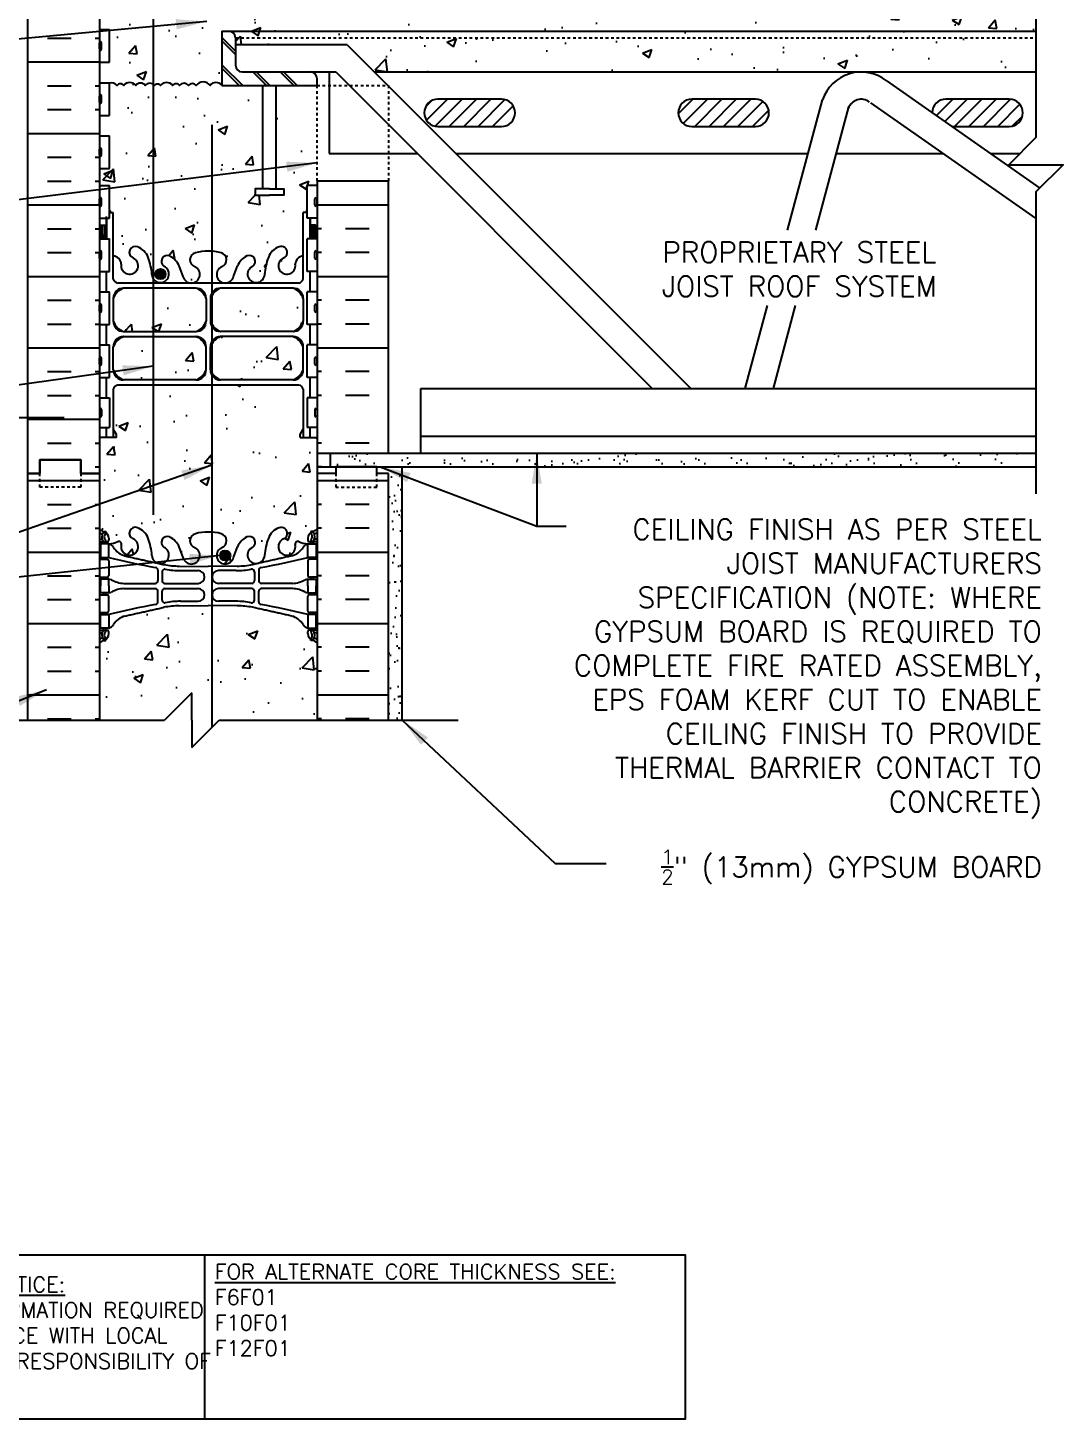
# Model space of a CAD drawing. Header units: inches. Extents: x 172.7 to 230.9, y 165.7 to 244.5.
# Drawn here: x 192.9 to 230.9, y 165.7 to 216.9 of the extents above; entities that cross this region are included whole.
import ezdxf

# ---------------------------------------------------------------- set-up
doc = ezdxf.new("R2010")
doc.units = ezdxf.units.IN
doc.header["$LTSCALE"] = 0.5
doc.header["$MEASUREMENT"] = 0
doc.linetypes.add('DASHED2', pattern=[0.375, 0.25, -0.125])
doc.linetypes.add('HIDDEN2', pattern=[0.1875, 0.125, -0.0625])
for name, color, linetype in [('HATCH', 12, 'Continuous'), ('Hidden2', 12, 'HIDDEN2'), ('line25', 2, 'Continuous'), ('LINE3', 3, 'Continuous'), ('LINE50', 5, 'Continuous'), ('LINE9', 9, 'Continuous'), ('TEXT', 4, 'Continuous'), ('Web_Edge', 9, 'Continuous')]:
    doc.layers.add(name, color=color, linetype=linetype)
doc.styles.add('DIM', font='romans.shx', dxfattribs={"width": 0.7})
doc.styles.add('ROMANS', font='romans.shx', dxfattribs={"height": 0.75})
doc.styles.get("Standard").update_dxf_attribs({"font": 'romans.shx', "height": 0.75})
doc.dimstyles.new('ext_12', dxfattribs={"dimscale": 12, "dimtxt": 0.075, "dimasz": 0.09375, "dimexe": 0.09375, "dimexo": 0.0625, "dimgap": 0.0625, "dimtad": 1, "dimdec": 1, "dimzin": 2, "dimdsep": 46, "dimlunit": 4, "dimtxsty": 'DIM', "dimcen": 0.09, "dimdle": 0.09375, "dimclrt": 4, "dimadec": 0, "dimazin": 0, "dimtfac": 1, "dimtdec": 1, "dimtmove": 2, "dimatfit": 3, "dimfxl": 1, "dimfrac": 2, "dimtolj": 1, "dimtzin": 0, "dimarcsym": 0})
pattern_1 = [(50, (0, 0), (3.5863, -0.31376), [0.375, -4.125]), (355, (0, 0), (-0.693757, 3.76096), [0.3, -3.3]), (100.4514, (0.299, -0.026), (2.892544, 3.4472), [0.3187, -3.50571]), (46.1842, (0, 1), (5.336207, -0.827596), [0.5625, -6.1875]), (96.6356, (0.4447, 0.931), (4.67331, 4.87059), [0.47805, -5.25857]), (351.1842, (0, 1), (4.67331, 4.87059), [0.45, -4.95]), (21, (0.5, 0.75), (2.984535, -2.013094), [0.375, -4.125]), (326, (0.5, 0.75), (1.216577, 3.62575), [0.3, -3.3]), (71.4514, (0.7487, 0.5822), (4.201112, 1.612656), [0.3187, -3.50571]), (37.5, (0, 0), (0.0607993, 1.6644693), [0, -3.26, 0, -3.35, 0, -3.3125]), (7.5, (0, 0), (1.315348, 1.972059), [0, -1.91, 0, -3.185, 0, -1.2625]), (327.5, (-1.115, 0), (2.669112, -0.1127744), [0, -1.25, 0, -3.9, 0, -5.175]), (317.5, (-1.615, 0), (2.915931, 0.500525), [0, -1.625, 0, -2.59, 0, -3.675])]

msp = doc.modelspace()

# ---------------------------------------------------------------- hatches: boundary and pattern name
at = {"layer": 'HATCH'}
h = msp.add_hatch(dxfattribs=at)
h.set_pattern_fill('AR-CONC', color=256, scale=0.5)
h.set_pattern_definition(pattern_1)
edge = h.paths.add_edge_path()
edge.add_arc((203.147, 193.895), 0.5, 46.2109, 66.4218)
edge.add_line((203.347, 194.353), (203.257, 194.353))
edge.add_line((203.257, 194.353), (203.257, 194.395))
edge.add_arc((203.397, 194.602), 0.25, 180, 235.9442, ccw=False)
edge.add_line((203.147, 194.602), (203.147, 194.669))
edge.add_arc((203.209, 194.669), 0.0625, 90, 180, ccw=False)
edge.add_line((203.209, 194.732), (203.257, 194.732))
edge.add_line((203.257, 194.732), (203.257, 194.802))
edge.add_line((203.257, 194.802), (203.152, 194.802))
edge.add_arc((203.274, 195.144), 0.364, 214.9775, 250.3387, ccw=False)
edge.add_arc((202.351, 194.533), 0.743, 32.7919, 73.8107)
edge.add_spline(control_points=[(202.558, 195.247), (201.121, 195.567)], knot_values=[0, 0, 1, 1], degree=1, periodic=0)
edge.add_arc((200.564, 192.636), 2.984, 79.2546, 90.0995)
edge.add_line((200.559, 195.62), (199.493, 195.636))
edge.add_line((199.493, 195.636), (198.426, 195.62))
edge.add_arc((198.421, 192.636), 2.984, 89.9005, 100.7454)
edge.add_spline(control_points=[(197.865, 195.567), (196.427, 195.247)], knot_values=[0, 0, 1, 1], degree=1, periodic=0)
edge.add_arc((196.634, 194.533), 0.743, 106.1893, 147.2081)
edge.add_arc((195.711, 195.144), 0.364, 289.6613, 325.0225, ccw=False)
edge.add_line((195.834, 194.802), (195.729, 194.802))
edge.add_line((195.729, 194.802), (195.729, 194.732))
edge.add_line((195.729, 194.732), (195.776, 194.732))
edge.add_arc((195.776, 194.669), 0.0625, 0, 90, ccw=False)
edge.add_line((195.839, 194.669), (195.839, 194.602))
edge.add_arc((195.589, 194.602), 0.25, 304.0558, 360, ccw=False)
edge.add_line((195.729, 194.395), (195.729, 194.353))
edge.add_line((195.729, 194.353), (195.639, 194.353))
edge.add_arc((195.839, 193.895), 0.5, 113.5782, 133.7891)
edge.add_line((195.493, 194.255), (195.493, 191.423))
edge.add_line((195.493, 191.423), (197.889, 191.423))
edge.add_line((197.889, 191.423), (198.889, 192.423))
edge.add_line((198.889, 192.423), (198.889, 191.423))
edge.add_line((198.889, 191.423), (198.889, 190.423))
edge.add_line((198.889, 190.423), (199.889, 191.423))
edge.add_line((199.889, 191.423), (203.493, 191.423))
edge.add_line((203.493, 191.423), (203.493, 194.255))
h.paths.add_polyline_path([(203.493, 200.482), (203.493, 201.802), (202.863, 201.802), (202.863, 201.915), (202.983, 202.115), (202.983, 203.583, 0.268138), (202.822, 203.731), (196.164, 203.731, 0.268156), (196.003, 203.583), (196.003, 202.115), (196.123, 201.915), (196.123, 201.802), (195.493, 201.802), (195.493, 200.482), (195.493, 198.448, 0.088416), (195.639, 198.35), (195.729, 198.35), (195.729, 198.309, -0.249069), (195.839, 198.102), (195.839, 198.034, -0.414214), (195.776, 197.972), (195.729, 197.972), (195.729, 197.902), (195.834, 197.902, 0.085348), (196.163, 197.977, -0.669601), (196.296, 197.857, 2.087231), (196.73, 198.082, -1), (196.893, 198.49, -0.21345), (197.285, 198.101, -0.069923), (197.422, 197.457, 1.629604), (197.893, 197.758, -1.059167), (198.099, 198.14, -0.16372), (198.421, 197.786), (198.564, 197.4, 1.612474), (198.995, 197.759, -0.734872), (199.019, 198.27, -0.068475), (199.493, 198.332, -0.068475), (199.967, 198.27, -0.734872), (199.99, 197.759, 1.612474), (200.421, 197.4), (200.564, 197.786, -0.16372), (200.886, 198.14, -1.059167), (201.092, 197.758, 1.629604), (201.563, 197.457, -0.069923), (201.7, 198.101, -0.21345), (202.092, 198.49, -1), (202.256, 198.082, 2.087231), (202.69, 197.857, -0.669601), (202.822, 197.977, 0.085348), (203.152, 197.902), (203.257, 197.902), (203.257, 197.972), (203.209, 197.972, -0.414214), (203.147, 198.034), (203.147, 198.102, -0.249069), (203.257, 198.309), (203.257, 198.35), (203.347, 198.35, 0.088416), (203.493, 198.448)])
h.paths.add_polyline_path([(199.416, 206.916, 0.225652), (199.041, 207.291), (196.378, 207.291, 0.225652), (196.003, 206.916), (196.003, 206.075, 0.225652), (196.378, 205.7), (199.041, 205.7, 0.225652), (199.416, 206.075)])
h.paths.add_polyline_path([(199.416, 205.135, 0.225652), (199.041, 205.51), (196.378, 205.51, 0.225652), (196.003, 205.135), (196.003, 204.294, 0.225652), (196.378, 203.919), (199.041, 203.919, 0.225652), (199.416, 204.294)])
h.paths.add_polyline_path([(202.983, 205.135, 0.225652), (202.608, 205.51), (199.944, 205.51, 0.225652), (199.569, 205.135), (199.569, 204.294, 0.225652), (199.944, 203.919), (202.608, 203.919, 0.225652), (202.983, 204.294)])
h.paths.add_polyline_path([(202.983, 206.916, 0.225652), (202.608, 207.291), (199.944, 207.291, 0.225652), (199.569, 206.916), (199.569, 206.075, 0.225652), (199.944, 205.7), (202.608, 205.7, 0.225652), (202.983, 206.075)])
h.paths.add_polyline_path([(203.128, 211.057), (203.493, 211.057), (203.493, 211.232), (203.493, 214.732), (201.993, 214.732), (201.993, 210.94), (202.271, 210.94), (202.271, 210.713), (202.012, 210.713), (201.743, 210.713), (201.214, 210.713), (201.214, 210.94), (201.493, 210.94), (201.493, 214.732), (199.993, 214.732, 0.520567), (199.558, 214.732, 0.520567), (199.05, 214.732, 0.520567), (198.765, 214.732, 0.520567), (198.437, 214.732, 0.520567), (198.181, 214.732, 0.520567), (197.74, 214.732, 0.520567), (197.516, 214.732, 0.520567), (197.179, 214.732, 0.520567), (196.825, 214.732, 0.520567), (196.387, 214.732, 0.520567), (196.142, 214.732, 0.331246), (195.858, 214.827), (195.858, 213.637), (195.493, 213.637), (195.493, 212.887), (195.858, 212.887), (195.858, 211.687), (195.493, 211.687), (195.493, 211.057), (195.858, 211.057), (195.858, 210.153, -0.385423), (195.903, 210.103), (195.903, 210.073), (196.003, 210.073), (196.003, 208.472, -0.380397), (196.296, 208.177, 2.087231), (196.73, 208.402, -1), (196.893, 208.81, -0.21345), (197.285, 208.421, -0.069923), (197.422, 207.777, 1.629604), (197.893, 208.078, -1.059167), (198.099, 208.46, -0.16372), (198.421, 208.106), (198.564, 207.72, 1.612474), (198.995, 208.079, -0.734872), (199.019, 208.59, -0.068475), (199.493, 208.652, -0.068475), (199.967, 208.59, -0.734872), (199.99, 208.079, 1.612474), (200.421, 207.72), (200.564, 208.106, -0.16372), (200.886, 208.46, -1.059167), (201.092, 208.078, 1.629604), (201.563, 207.777, -0.069923), (201.7, 208.421, -0.21345), (202.092, 208.81, -1), (202.256, 208.402, 2.087231), (202.69, 208.177, -0.380392), (202.983, 208.472), (202.983, 210.073), (203.083, 210.073), (203.083, 210.103, -0.385423), (203.128, 210.153)])
h.paths.add_polyline_path([(199.993, 216.732), (200.243, 216.732), (229.903, 216.732), (229.903, 217.982), (204.18, 217.982, 0.540895), (203.749, 217.989, 0.520567), (203.241, 217.989, 0.520567), (202.956, 217.989, 0.520567), (202.627, 217.989, 0.520567), (202.372, 217.989, 0.520567), (201.93, 217.989, 0.520567), (201.707, 217.989, 0.520567), (201.37, 217.989, 0.520567), (201.016, 217.989, 0.520567), (200.578, 217.989, 0.520567), (200.333, 217.989, 0.520567), (199.922, 217.989, 0.520567), (199.437, 217.989, 0.520567), (198.942, 217.989, 0.520567), (198.603, 217.989, 0.520567), (198.323, 217.989, 0.520567), (197.866, 217.989, 0.520567), (197.586, 217.989, 0.520567), (196.996, 217.989, 0.520567), (196.763, 217.989, 0.520567), (196.495, 217.989, 0.520567), (195.958, 217.989, 0.520567), (195.678, 217.989, 0.493315), (195.493, 217.997), (195.493, 216.787), (195.858, 216.787), (195.858, 215.587), (195.493, 215.587), (195.493, 214.837), (195.858, 214.837), (195.858, 214.827, -0.331246), (196.142, 214.732, -0.520567), (196.387, 214.732, -0.520567), (196.825, 214.732, -0.520567), (197.179, 214.732, -0.520567), (197.516, 214.732, -0.520567), (197.74, 214.732, -0.520567), (198.181, 214.732, -0.520567), (198.437, 214.732, -0.520567), (198.765, 214.732, -0.520567), (199.05, 214.732, -0.520567), (199.558, 214.732, -0.520567), (199.993, 214.732)])
h.paths.add_polyline_path([(203.493, 220.517, 0.088416), (203.347, 220.614), (203.257, 220.614), (203.257, 220.656, -0.249069), (203.147, 220.863), (203.147, 220.93, -0.414214), (203.209, 220.993), (203.257, 220.993), (203.257, 221.063), (203.152, 221.063, 0.085348), (202.822, 220.987, -0.669601), (202.69, 221.108, 2.087231), (202.256, 220.883, -1), (202.092, 220.474, -0.21345), (201.7, 220.863, -0.069923), (201.563, 221.507, 1.629604), (201.092, 221.206, -1.059167), (200.886, 220.824, -0.16372), (200.564, 221.178), (200.421, 221.565, 1.612474), (199.99, 221.205, -0.734872), (199.967, 220.694, -0.068475), (199.493, 220.632, -0.068475), (199.019, 220.694, -0.734872), (198.995, 221.205, 1.612474), (198.564, 221.565), (198.421, 221.178, -0.16372), (198.099, 220.824, -1.059167), (197.893, 221.206, 1.629604), (197.422, 221.507, -0.069923), (197.285, 220.863, -0.21345), (196.893, 220.474, -1), (196.73, 220.883, 2.087231), (196.296, 221.108, -0.669601), (196.163, 220.987, 0.085348), (195.834, 221.063), (195.729, 221.063), (195.729, 220.993), (195.776, 220.993, -0.414214), (195.839, 220.93), (195.839, 220.863, -0.249069), (195.729, 220.656), (195.729, 220.614), (195.639, 220.614, 0.088416), (195.493, 220.517), (195.493, 218.482), (195.493, 217.997, -0.493315), (195.678, 217.989, -0.520567), (195.958, 217.989, -0.520567), (196.495, 217.989, -0.520567), (196.763, 217.989, -0.520567), (196.996, 217.989, -0.520567), (197.586, 217.989, -0.520567), (197.866, 217.989, -0.520567), (198.323, 217.989, -0.520567), (198.603, 217.989, -0.520567), (198.942, 217.989, -0.520567), (199.437, 217.989, -0.520567), (199.922, 217.989, -0.520567), (200.333, 217.989, -0.520567), (200.578, 217.989, -0.520567), (201.016, 217.989, -0.520567), (201.37, 217.989, -0.520567), (201.707, 217.989, -0.520567), (201.93, 217.989, -0.520567), (202.372, 217.989, -0.520567), (202.627, 217.989, -0.520567), (202.956, 217.989, -0.520567), (203.241, 217.989, -0.520567), (203.749, 217.989, -0.540895), (204.18, 217.982), (204.18, 218.482), (203.493, 218.482)])
edge = h.paths.add_edge_path()
edge.add_arc((203.147, 232.899), 0.5, 46.2109, 66.4218)
edge.add_line((203.347, 233.357), (203.257, 233.357))
edge.add_line((203.257, 233.357), (203.257, 233.399))
edge.add_arc((203.397, 233.606), 0.25, 180, 235.9442, ccw=False)
edge.add_line((203.147, 233.606), (203.147, 233.673))
edge.add_arc((203.209, 233.673), 0.0625, 90, 180, ccw=False)
edge.add_line((203.209, 233.736), (203.257, 233.736))
edge.add_line((203.257, 233.736), (203.257, 233.806))
edge.add_line((203.257, 233.806), (203.152, 233.806))
edge.add_arc((203.274, 234.148), 0.364, 214.9775, 250.3387, ccw=False)
edge.add_arc((202.351, 233.537), 0.743, 32.7919, 73.8107)
edge.add_spline(control_points=[(202.558, 234.251), (201.121, 234.572)], knot_values=[0, 0, 1, 1], degree=1, periodic=0)
edge.add_arc((200.564, 231.64), 2.984, 79.2546, 90.0995)
edge.add_line((200.559, 234.624), (199.493, 234.64))
edge.add_line((199.493, 234.64), (198.426, 234.624))
edge.add_arc((198.421, 231.64), 2.984, 89.9005, 100.7454)
edge.add_spline(control_points=[(197.865, 234.572), (196.427, 234.251)], knot_values=[0, 0, 1, 1], degree=1, periodic=0)
edge.add_arc((196.634, 233.537), 0.743, 106.1893, 147.2081)
edge.add_arc((195.711, 234.148), 0.364, 289.6613, 325.0225, ccw=False)
edge.add_line((195.834, 233.806), (195.729, 233.806))
edge.add_line((195.729, 233.806), (195.729, 233.736))
edge.add_line((195.729, 233.736), (195.776, 233.736))
edge.add_arc((195.776, 233.673), 0.0625, 0, 90, ccw=False)
edge.add_line((195.839, 233.673), (195.839, 233.606))
edge.add_arc((195.589, 233.606), 0.25, 304.0558, 360, ccw=False)
edge.add_line((195.729, 233.399), (195.729, 233.357))
edge.add_line((195.729, 233.357), (195.639, 233.357))
edge.add_arc((195.839, 232.899), 0.5, 113.5782, 133.7891)
edge.add_line((195.493, 233.26), (195.493, 229.982))
edge.add_line((195.493, 229.982), (196.506, 229.982))
edge.add_line((196.506, 229.982), (197.506, 228.982))
edge.add_line((197.506, 228.982), (197.506, 230.982))
edge.add_line((197.506, 230.982), (198.506, 229.982))
edge.add_line((198.506, 229.982), (203.493, 229.982))
edge.add_line((203.493, 229.982), (203.493, 233.26))
h.paths.add_polyline_path([(203.493, 238.08, 0.259173), (203.041, 237.86, 0.520567), (202.542, 237.86, 0.520567), (202.155, 237.86, 0.336749), (201.493, 237.966, 0.336749), (200.831, 237.86, 0.520567), (200.444, 237.86, 0.520567), (199.944, 237.86, 0.520567), (199.098, 237.86, 0.520567), (198.815, 237.86, 0.520567), (197.921, 237.86, 0.520567), (197.181, 237.86, 0.520567), (196.488, 237.86, 0.520567), (196.268, 237.86, 0.321585), (195.493, 237.886), (195.493, 237.452, 0.088416), (195.639, 237.355), (195.729, 237.355), (195.729, 237.313, -0.249069), (195.839, 237.106), (195.839, 237.038, -0.414214), (195.776, 236.976), (195.729, 236.976), (195.729, 236.906), (195.834, 236.906, 0.085348), (196.163, 236.981, -0.669601), (196.296, 236.861, 2.087231), (196.73, 237.086, -1), (196.893, 237.494, -0.21345), (197.285, 237.105, -0.069923), (197.422, 236.461, 1.702394), (197.872, 236.774, -0.940793), (198.075, 237.157, -0.173075), (198.421, 236.79), (198.564, 236.404, 1.612474), (198.995, 236.763, -0.734872), (199.019, 237.274, -0.068475), (199.493, 237.336, -0.068475), (199.967, 237.274, -0.734872), (199.99, 236.763, 1.612474), (200.421, 236.404), (200.564, 236.79, -0.173075), (200.91, 237.157, -0.940793), (201.114, 236.774, 1.702394), (201.563, 236.461, -0.069923), (201.7, 237.105, -0.21345), (202.092, 237.494, -1), (202.256, 237.086, 2.087231), (202.69, 236.861, -0.669601), (202.822, 236.981, 0.085348), (203.152, 236.906), (203.257, 236.906), (203.257, 236.976), (203.209, 236.976, -0.414214), (203.147, 237.038), (203.147, 237.106, -0.249069), (203.257, 237.313), (203.257, 237.355), (203.347, 237.355, 0.088416), (203.493, 237.452)])
h = msp.add_hatch(dxfattribs=at)
h.set_pattern_fill('INSUL', color=256, scale=7, style=0)
h.set_pattern_definition([(0, (-2730.669, -196.5273), (0, 2.625), []), (0, (-2730.669, -195.6523), (0, 2.625), [0.875, -0.875]), (0, (-2730.669, -194.7773), (0, 2.625), [0.875, -0.875])])
h.paths.add_polyline_path([(192.868, 200.482), (193.305, 200.482), (193.305, 200.982), (194.805, 200.982), (194.805, 200.482), (195.493, 200.482), (195.493, 218.482), (194.805, 218.482), (194.805, 218.982), (193.305, 218.982), (193.305, 218.482), (192.868, 218.482)])
h = msp.add_hatch(dxfattribs=at)
h.set_pattern_fill('AR-CONC', color=256, scale=0.5)
h.set_pattern_definition(pattern_1)
h.paths.add_polyline_path([(229.903, 216.482), (200.493, 216.482), (200.493, 216.232), (204.594, 216.232), (205.594, 215.232), (229.903, 215.232)])
h.paths.add_polyline_path([(229.903, 216.732), (200.243, 216.732, -0.414214), (200.493, 216.482), (229.903, 216.482)])
h = msp.add_hatch(dxfattribs=at)
h.set_pattern_fill('ANSI31', color=256, scale=3, style=0)
h.set_pattern_definition([(45, (218.1395, 213.47883), (-0.265165, 0.265165), [])])
h.paths.add_polyline_path([(219.593, 213.233, 1), (219.593, 214.232), (217.261, 214.232, 1), (217.261, 213.233)])
h.paths.add_polyline_path([(228.924, 213.233, 1), (228.924, 214.232), (226.592, 214.232, 0.413962), (226.093, 213.733), (226.807, 213.233)])
h.paths.add_polyline_path([(210.262, 214.232), (207.93, 214.232, 1), (207.93, 213.233), (210.262, 213.233, 1)])
h = msp.add_hatch(dxfattribs=at)
h.set_pattern_fill('INSUL', color=256, scale=7, style=0)
h.set_pattern_definition([(180, (3129.6542, -196.5273), (0, 2.625), []), (180, (3129.6542, -195.6523), (0, 2.625), [0.875, -0.875]), (180, (3129.6542, -194.7773), (0, 2.625), [0.875, -0.875])])
h.paths.add_polyline_path([(206.118, 202.357), (203.493, 202.357), (203.493, 200.482), (204.18, 200.482), (204.18, 200.982), (205.68, 200.982), (205.68, 200.482), (206.118, 200.482)])
h.paths.add_polyline_path([(203.493, 202.982), (206.118, 202.982), (206.118, 211.232), (203.493, 211.232)])
h = msp.add_hatch(dxfattribs=at)
h.set_pattern_fill('INSUL', color=256, scale=7, style=0)
h.set_pattern_definition([(0, (-2730.669, -214.5273), (0, 2.625), []), (0, (-2730.669, -213.6523), (0, 2.625), [0.875, -0.875]), (0, (-2730.669, -212.7773), (0, 2.625), [0.875, -0.875])])
h.paths.add_polyline_path([(192.868, 191.423), (195.493, 191.423), (195.493, 200.482), (194.805, 200.482), (194.805, 200.982), (193.305, 200.982), (193.305, 200.482), (192.868, 200.482)])
h = msp.add_hatch(dxfattribs=at)
h.set_pattern_fill('INSUL', color=256, scale=7, style=0)
h.set_pattern_definition([(180, (3129.6542, -214.5273), (0, 2.625), []), (180, (3129.6542, -213.6523), (0, 2.625), [0.875, -0.875]), (180, (3129.6542, -212.7773), (0, 2.625), [0.875, -0.875])])
h.paths.add_polyline_path([(203.493, 191.423), (206.118, 191.423), (206.118, 200.482), (205.68, 200.482), (205.68, 200.982), (204.18, 200.982), (204.18, 200.482), (203.493, 200.482)])
h = msp.add_hatch(dxfattribs=at)
h.set_pattern_fill('AR-SAND', color=256, scale=0.5, style=0)
h.set_pattern_definition([(37.5, (213.4631, 200.9785), (-0.031497, 0.963412), [0, -0.76, 0, -0.85, 0, -0.8125]), (7.5, (213.4631, 200.9785), (0.88489, 1.41107), [0, -0.41, 0, -0.685, 0, -0.2625]), (327.5, (212.8481, 200.9785), (1.55707, 0.00283), [0, -0.25, 0, -0.9, 0, -1.175]), (317.5, (212.8481, 200.9785), (1.50306, 0.43884), [0, -0.125, 0, -0.59, 0, -0.675])])
h.paths.add_polyline_path([(206.118, 197.947), (206.618, 196.998), (206.618, 200.732), (206.118, 200.732)])
h.paths.add_polyline_path([(206.118, 191.423), (206.618, 191.423), (206.618, 196.998), (206.118, 197.947)])
h.paths.add_polyline_path([(229.903, 200.732), (229.903, 201.232), (203.971, 201.232), (203.971, 200.732)])
h = msp.add_hatch(dxfattribs=at)
h.set_pattern_fill('AR-SAND', color=256, scale=0.5, style=0)
h.set_pattern_definition([(37.5, (87.00826, 20.2591), (-0.0314967, 0.963412), [0, -0.76, 0, -0.85, 0, -0.8125]), (7.5, (87.0083, 20.2591), (0.884888, 1.411073), [0, -0.41, 0, -0.685, 0, -0.2625]), (327.5, (86.3933, 20.2591), (1.557071, 0.0028295), [0, -0.25, 0, -0.9, 0, -1.175]), (317.5, (86.3933, 20.2591), (1.503063, 0.438838), [0, -0.125, 0, -0.59, 0, -0.675])])
h.paths.add_polyline_path([(206.118, 197.947), (206.618, 196.998), (206.618, 200.732), (206.118, 200.732)])
h.paths.add_polyline_path([(206.118, 191.423), (206.618, 191.423), (206.618, 196.998), (206.118, 197.947)])
at = {"layer": 'LINE3'}
h = msp.add_hatch(color=256, dxfattribs=at)
h.paths.add_polyline_path([(197.918, 207.842, 0.831395), (197.55, 207.842)])
h.paths.add_polyline_path([(197.922, 207.808, 0.045935), (197.918, 207.842), (197.55, 207.842, 0.045935), (197.547, 207.808, 1)])
h = msp.add_hatch(color=256, dxfattribs=at)
h.paths.add_polyline_path([(200.301, 197.506, 0.831395), (199.932, 197.506)])
h.paths.add_polyline_path([(200.304, 197.472, 0.045935), (200.301, 197.506), (199.932, 197.506, 0.045935), (199.929, 197.472, 1)])

# ---------------------------------------------------------------- linework, layer by layer
at = {"layer": 'HATCH'}
for p, q in [((199.993, 216.496), (200.493, 215.996)), ((199.993, 216.371), (200.493, 215.871)), ((199.993, 215.496), (200.757, 214.732)), ((199.993, 215.371), (200.632, 214.732)), ((201.132, 215.232), (201.632, 214.732)), ((201.257, 215.232), (201.757, 214.732)), ((202.132, 215.232), (202.632, 214.732)), ((202.257, 215.232), (202.757, 214.732))]:
    msp.add_line(p, q, dxfattribs=at)
msp.add_lwpolyline([(199.993, 214.732, 0.520567), (199.558, 214.732, 0.520567), (199.05, 214.732, 0.520567), (198.765, 214.732, 0.520567), (198.437, 214.732, 0.520567), (198.181, 214.732, 0.520567), (197.74, 214.732, 0.520567), (197.516, 214.732, 0.520567), (197.179, 214.732, 0.520567), (196.825, 214.732, 0.520567), (196.387, 214.732, 0.520567), (196.142, 214.732, 0.331246), (195.858, 214.827, 0.331246)], format="xyb", dxfattribs=at)
at = {"layer": 'Hidden2', "linetype": 'HIDDEN2'}
msp.add_line((200.493, 216.482), (229.903, 216.482), dxfattribs=at)
at = {"layer": 'Hidden2'}
for p, q in [((203.493, 211.232), (203.493, 214.732)), ((203.493, 214.732), (206.118, 214.732)), ((206.118, 214.732), (206.118, 211.232))]:
    msp.add_line(p, q, dxfattribs=at)
at = {"layer": 'line25'}
for p, q in [((195.493, 218.482), (195.493, 216.787)), ((195.493, 216.787), (195.493, 200.482)), ((195.493, 216.787), (195.858, 216.787)), ((195.493, 216.787), (195.858, 216.787)), ((195.858, 215.587), (195.858, 216.787)), ((199.993, 216.732), (199.993, 214.732)), ((199.993, 216.732), (200.243, 216.732)), ((200.493, 216.482), (200.493, 215.482)), ((195.493, 215.587), (195.858, 215.587)), ((200.743, 215.232), (203.243, 215.232)), ((195.493, 214.837), (195.858, 214.837)), ((195.858, 213.637), (195.858, 214.837)), ((199.993, 214.732), (203.493, 214.732)), ((201.493, 210.94), (201.493, 214.732)), ((201.993, 210.94), (201.993, 214.732)), ((203.493, 214.732), (203.493, 214.982)), ((195.493, 213.637), (195.858, 213.637)), ((195.493, 212.887), (195.858, 212.887)), ((195.858, 211.687), (195.858, 212.887)), ((195.493, 211.687), (195.858, 211.687)), ((203.493, 211.232), (203.493, 200.482)), ((203.493, 211.232), (206.118, 211.232)), ((195.493, 211.057), (195.858, 211.057)), ((195.858, 209.857), (195.858, 211.057)), ((203.493, 211.057), (203.128, 211.057)), ((203.128, 209.857), (203.128, 211.057)), ((195.493, 209.857), (195.858, 209.857)), ((203.493, 209.857), (203.128, 209.857)), ((195.493, 209.107), (195.858, 209.107)), ((195.858, 207.907), (195.858, 209.107)), ((203.493, 209.107), (203.128, 209.107)), ((203.128, 207.907), (203.128, 209.107)), ((195.493, 207.907), (195.858, 207.907)), ((203.493, 207.907), (203.128, 207.907)), ((195.493, 207.157), (195.858, 207.157)), ((195.858, 205.957), (195.858, 207.157)), ((203.493, 207.157), (203.128, 207.157)), ((203.128, 205.957), (203.128, 207.157)), ((195.493, 205.957), (195.858, 205.957)), ((203.493, 205.957), (203.128, 205.957)), ((195.493, 205.207), (195.858, 205.207)), ((195.858, 204.007), (195.858, 205.207)), ((203.493, 205.207), (203.128, 205.207)), ((203.128, 204.007), (203.128, 205.207)), ((195.493, 204.007), (195.858, 204.007)), ((203.493, 204.007), (203.128, 204.007)), ((195.493, 203.257), (195.858, 203.257)), ((195.858, 203.257), (195.858, 202.177)), ((203.493, 203.257), (203.128, 203.257)), ((203.128, 203.257), (203.128, 202.177)), ((195.493, 202.177), (195.858, 202.177)), ((203.493, 202.177), (203.128, 202.177)), ((203.971, 201.232), (203.971, 200.732)), ((195.493, 200.482), (195.493, 191.423)), ((203.493, 200.482), (203.493, 191.423))]:
    msp.add_line(p, q, dxfattribs=at)
for points in [[(201.743, 210.94), (201.214, 210.94), (201.214, 210.713), (201.743, 210.713)], [(201.743, 210.94), (202.271, 210.94), (202.271, 210.713), (202.012, 210.713)], [(202.012, 210.713), (201.743, 210.713)]]:
    msp.add_lwpolyline(points, dxfattribs=at)
for centre, start, end in [((200.243, 216.482), 0, 90), ((200.743, 215.482), 180, 270), ((203.243, 214.982), 0, 90)]:
    msp.add_arc(centre, 0.25, start, end, dxfattribs=at)
at = {"layer": 'LINE3'}
for p, q in [((197.47, 226.519), (197.47, 198.962)), ((199.622, 213.296), (199.622, 191.155))]:
    msp.add_line(p, q, dxfattribs=at)
for centre in [(197.734, 207.808), (200.116, 197.472)]:
    msp.add_circle(centre, 0.188, dxfattribs=at)
at = {"layer": 'LINE50'}
for p, q in [((192.868, 200.482), (192.868, 218.482)), ((206.118, 201.232), (206.118, 211.232)), ((192.868, 191.423), (192.868, 200.482)), ((206.118, 191.423), (206.118, 200.482))]:
    msp.add_line(p, q, dxfattribs=at)
for points in [[(195.493, 200.482), (194.805, 200.482), (194.805, 200.982), (193.305, 200.982), (193.305, 200.482), (192.868, 200.482)], [(192.868, 200.482), (193.305, 200.482), (193.305, 200.982), (194.805, 200.982), (194.805, 200.482), (195.493, 200.482)], [(206.118, 200.482), (205.68, 200.482), (205.68, 200.732), (204.18, 200.732), (204.18, 200.482), (203.493, 200.482)]]:
    msp.add_lwpolyline(points, dxfattribs=at)
at = {"layer": 'LINE9'}
for p, q in [((200.243, 216.732), (229.903, 216.732)), ((195.493, 216.077), (195.493, 216.297)), ((195.493, 216.242), (195.493, 216.242)), ((195.533, 216.337), (195.533, 216.337)), ((195.573, 216.077), (195.573, 216.297)), ((204.594, 216.232), (200.493, 216.232)), ((204.594, 216.232), (217.219, 203.607)), ((195.493, 216.132), (195.493, 216.132)), ((195.533, 216.037), (195.533, 216.037)), ((203.243, 215.232), (204.18, 215.232)), ((203.93, 215.232), (203.93, 212.232)), ((204.18, 215.232), (215.805, 203.607)), ((205.594, 215.232), (229.903, 215.232)), ((222.334, 215.232), (223.834, 215.232)), ((224.399, 214.919), (230.043, 210.967)), ((195.493, 214.127), (195.493, 214.347)), ((195.493, 214.292), (195.493, 214.292)), ((195.493, 214.182), (195.493, 214.182)), ((195.533, 214.387), (195.533, 214.387)), ((195.573, 214.127), (195.573, 214.347)), ((210.262, 214.232), (207.93, 214.232)), ((219.593, 214.232), (217.261, 214.232)), ((220.777, 209.42), (222.06, 214.209)), ((228.924, 214.232), (226.592, 214.232)), ((195.533, 214.087), (195.533, 214.087)), ((221.812, 209.42), (223.026, 213.95)), ((223.825, 214.099), (229.903, 209.844)), ((207.93, 213.233), (210.262, 213.233)), ((217.261, 213.233), (219.593, 213.233)), ((226.807, 213.233), (228.924, 213.233)), ((195.493, 212.177), (195.493, 212.397)), ((195.493, 212.342), (195.493, 212.342)), ((195.493, 212.232), (195.493, 212.232)), ((195.533, 212.437), (195.533, 212.437)), ((195.533, 212.137), (195.533, 212.137)), ((195.573, 212.177), (195.573, 212.397)), ((203.93, 212.232), (207.18, 212.232)), ((208.594, 212.232), (221.53, 212.232)), ((222.566, 212.232), (226.492, 212.232)), ((228.235, 212.232), (229.308, 212.232)), ((195.533, 210.607), (195.533, 210.607)), ((203.453, 210.607), (203.453, 210.607)), ((195.493, 210.347), (195.493, 210.567)), ((195.493, 210.512), (195.493, 210.512)), ((195.493, 210.402), (195.493, 210.402)), ((195.533, 210.307), (195.533, 210.307)), ((195.573, 210.347), (195.573, 210.567)), ((203.413, 210.347), (203.413, 210.567)), ((203.453, 210.307), (203.453, 210.307)), ((203.493, 210.347), (203.493, 210.567)), ((203.493, 210.512), (203.493, 210.512)), ((203.493, 210.402), (203.493, 210.402)), ((195.493, 208.397), (195.493, 208.617)), ((195.493, 208.562), (195.493, 208.562)), ((195.533, 208.657), (195.533, 208.657)), ((195.573, 208.397), (195.573, 208.617)), ((203.413, 208.397), (203.413, 208.617)), ((203.453, 208.657), (203.453, 208.657)), ((203.493, 208.397), (203.493, 208.617)), ((203.493, 208.562), (203.493, 208.562)), ((195.493, 208.452), (195.493, 208.452)), ((195.533, 208.357), (195.533, 208.357)), ((203.453, 208.357), (203.453, 208.357)), ((203.493, 208.452), (203.493, 208.452)), ((195.493, 206.447), (195.493, 206.667)), ((195.493, 206.612), (195.493, 206.612)), ((195.493, 206.502), (195.493, 206.502)), ((195.533, 206.707), (195.533, 206.707)), ((195.573, 206.447), (195.573, 206.667)), ((203.413, 206.447), (203.413, 206.667)), ((203.453, 206.707), (203.453, 206.707)), ((203.493, 206.447), (203.493, 206.667)), ((203.493, 206.612), (203.493, 206.612)), ((203.493, 206.502), (203.493, 206.502)), ((219.219, 203.607), (220.036, 206.657)), ((220.255, 203.607), (221.072, 206.657)), ((195.533, 206.407), (195.533, 206.407)), ((203.453, 206.407), (203.453, 206.407)), ((195.493, 204.497), (195.493, 204.717)), ((195.493, 204.662), (195.493, 204.662)), ((195.493, 204.552), (195.493, 204.552)), ((195.533, 204.757), (195.533, 204.757)), ((195.533, 204.457), (195.533, 204.457)), ((195.573, 204.497), (195.573, 204.717)), ((203.413, 204.497), (203.413, 204.717)), ((203.453, 204.757), (203.453, 204.757)), ((203.453, 204.457), (203.453, 204.457)), ((203.493, 204.497), (203.493, 204.717)), ((203.493, 204.662), (203.493, 204.662)), ((203.493, 204.552), (203.493, 204.552)), ((207.305, 203.607), (229.903, 203.607)), ((207.305, 201.232), (207.305, 203.607)), ((192.357, 202.546), (194.203, 202.546)), ((195.493, 202.827), (195.493, 202.607)), ((195.493, 202.772), (195.493, 202.772)), ((195.493, 202.662), (195.493, 202.662)), ((195.533, 202.867), (195.533, 202.867)), ((195.533, 202.567), (195.533, 202.567)), ((195.573, 202.827), (195.573, 202.607)), ((203.413, 202.827), (203.413, 202.607)), ((203.453, 202.867), (203.453, 202.867)), ((203.453, 202.567), (203.453, 202.567)), ((203.493, 202.827), (203.493, 202.607)), ((203.493, 202.772), (203.493, 202.772)), ((203.493, 202.662), (203.493, 202.662)), ((207.305, 201.857), (229.903, 201.857)), ((203.493, 201.232), (229.903, 201.232)), ((203.493, 200.732), (229.903, 200.732)), ((206.618, 191.423), (206.618, 200.732)), ((198.889, 192.423), (197.889, 191.423)), ((198.889, 191.423), (198.889, 192.423)), ((187.72, 191.423), (197.889, 191.423)), ((198.889, 191.423), (198.889, 190.423)), ((198.889, 190.423), (199.889, 191.423)), ((199.889, 191.423), (208.671, 191.423))]:
    msp.add_line(p, q, dxfattribs=at)
msp.add_lwpolyline([(229.903, 223.921), (229.903, 212.827), (228.903, 211.827), (230.903, 211.827), (229.903, 210.827), (229.903, 199.732)], dxfattribs=at)
at = {"layer": 'LINE9', "linetype": 'DASHED2', "ltscale": 0.15}
for points in [[(194.805, 200.482), (194.805, 200.482), (194.805, 199.982), (193.305, 199.982), (193.305, 200.482), (193.305, 200.482)], [(194.805, 200.482), (194.805, 200.482), (194.805, 199.982), (193.305, 199.982), (193.305, 200.482), (193.305, 200.482)], [(204.18, 200.482), (204.18, 200.482), (204.18, 199.982), (205.68, 199.982), (205.68, 200.482), (205.68, 200.482)], [(204.18, 200.482), (204.18, 200.482), (204.18, 199.982), (205.68, 199.982), (205.68, 200.482), (205.68, 200.482)]]:
    msp.add_lwpolyline(points, dxfattribs=at)
at = {"layer": 'LINE9'}
for centre, radius, start, end in [((195.533, 216.297), 0.04, 90, 180), ((195.533, 216.297), 0.04, 360, 90), ((195.533, 216.077), 0.04, 180, 270), ((195.533, 216.077), 0.04, 270, 0), ((223.482, 213.731), 1.5, 52.3219, 161.4348), ((195.533, 214.347), 0.04, 90, 180), ((195.533, 214.347), 0.04, 360, 90), ((207.93, 213.732), 0.5, 90, 270), ((210.262, 213.732), 0.5, 270, 90), ((217.261, 213.732), 0.5, 90, 270), ((219.593, 213.732), 0.5, 270, 90), ((223.482, 213.731), 0.5, 52.3219, 161.4348), ((226.592, 213.732), 0.5, 90, 179.9508), ((228.924, 213.732), 0.5, 270, 90), ((195.533, 214.127), 0.04, 180, 270), ((195.533, 214.127), 0.04, 270, 0), ((195.533, 212.397), 0.04, 90, 180), ((195.533, 212.177), 0.04, 180, 270), ((195.533, 212.397), 0.04, 360, 90), ((195.533, 212.177), 0.04, 270, 0), ((195.533, 210.567), 0.04, 90, 180), ((195.533, 210.567), 0.04, 360, 90), ((203.453, 210.567), 0.04, 90, 180), ((203.453, 210.567), 0.04, 0, 90), ((195.533, 210.347), 0.04, 180, 270), ((195.533, 210.347), 0.04, 270, 0), ((203.453, 210.347), 0.04, 180, 270), ((203.453, 210.347), 0.04, 270, 0), ((195.533, 208.617), 0.04, 90, 180), ((195.533, 208.617), 0.04, 360, 90), ((203.453, 208.617), 0.04, 90, 180), ((203.453, 208.617), 0.04, 0, 90), ((195.533, 208.397), 0.04, 180, 270), ((195.533, 208.397), 0.04, 270, 0), ((203.453, 208.397), 0.04, 180, 270), ((203.453, 208.397), 0.04, 270, 0), ((195.533, 206.667), 0.04, 90, 180), ((195.533, 206.667), 0.04, 360, 90), ((203.453, 206.667), 0.04, 90, 180), ((203.453, 206.667), 0.04, 0, 90), ((195.533, 206.447), 0.04, 180, 270), ((195.533, 206.447), 0.04, 270, 0), ((203.453, 206.447), 0.04, 180, 270), ((203.453, 206.447), 0.04, 270, 0), ((195.533, 204.717), 0.04, 90, 180), ((195.533, 204.497), 0.04, 180, 270), ((195.533, 204.717), 0.04, 360, 90), ((195.533, 204.497), 0.04, 270, 0), ((203.453, 204.717), 0.04, 90, 180), ((203.453, 204.497), 0.04, 180, 270), ((203.453, 204.717), 0.04, 0, 90), ((203.453, 204.497), 0.04, 270, 0), ((195.533, 202.827), 0.04, 90, 180), ((195.533, 202.607), 0.04, 180, 270), ((195.533, 202.827), 0.04, 0, 90), ((195.533, 202.607), 0.04, 270, 0), ((203.453, 202.827), 0.04, 90, 180), ((203.453, 202.607), 0.04, 180, 270), ((203.453, 202.827), 0.04, 360, 90), ((203.453, 202.607), 0.04, 270, 0)]:
    msp.add_arc(centre, radius, start, end, dxfattribs=at)
at = {"layer": 'TEXT'}
msp.add_lwpolyline([(186.372, 171.783), (199.356, 171.783), (199.356, 165.745), (186.372, 165.745)], close=True, dxfattribs=at)
msp.add_lwpolyline([(199.356, 171.783), (217.016, 171.783), (217.016, 165.745), (199.356, 165.745)], dxfattribs=at)
at = {"layer": 'Web_Edge'}
for p, q in [((195.903, 210.103), (195.903, 210.103)), ((195.903, 210.103), (195.903, 210.073)), ((195.903, 210.073), (196.003, 210.073)), ((196.003, 207.627), (196.003, 210.073)), ((203.083, 210.073), (202.983, 210.073)), ((202.983, 207.627), (202.983, 210.073)), ((203.083, 210.103), (203.083, 210.103)), ((203.083, 210.103), (203.083, 210.073)), ((195.753, 209.857), (195.753, 209.107)), ((203.233, 209.857), (203.233, 209.107)), ((198.564, 207.72), (198.421, 208.106)), ((200.421, 207.72), (200.564, 208.106)), ((202.822, 207.479), (196.164, 207.479)), ((199.041, 207.291), (196.378, 207.291)), ((202.608, 207.291), (199.944, 207.291)), ((196.003, 206.916), (196.003, 206.075)), ((199.416, 206.916), (199.416, 206.075)), ((199.569, 206.917), (199.569, 206.076)), ((202.983, 206.916), (202.983, 206.075)), ((196.378, 205.7), (199.041, 205.7)), ((196.378, 205.51), (199.041, 205.51)), ((202.608, 205.7), (199.944, 205.7)), ((202.608, 205.51), (199.944, 205.51)), ((196.003, 204.294), (196.003, 205.135)), ((199.416, 204.294), (199.416, 205.135)), ((199.569, 204.293), (199.569, 205.134)), ((202.983, 204.294), (202.983, 205.135)), ((196.003, 203.583), (196.003, 201.802)), ((202.822, 203.731), (196.164, 203.731)), ((199.041, 203.919), (196.378, 203.919)), ((202.608, 203.919), (199.944, 203.919)), ((202.983, 203.583), (202.983, 201.802)), ((196.123, 201.915), (196.003, 202.115)), ((196.123, 201.915), (196.003, 202.115)), ((196.123, 201.802), (196.123, 201.915)), ((196.123, 201.802), (196.123, 201.915)), ((202.863, 201.915), (202.983, 202.115)), ((202.863, 201.915), (202.983, 202.115)), ((202.863, 201.802), (202.863, 201.915)), ((202.863, 201.802), (202.863, 201.915)), ((196.123, 201.802), (195.493, 201.802)), ((202.863, 201.802), (203.493, 201.802)), ((195.639, 198.35), (195.729, 198.35)), ((195.729, 198.35), (195.729, 198.309)), ((203.347, 198.35), (203.257, 198.35)), ((203.257, 198.35), (203.257, 198.309)), ((195.493, 198.072), (195.571, 198.072)), ((195.493, 197.972), (195.776, 197.972)), ((195.639, 197.972), (195.639, 197.902)), ((195.729, 197.972), (195.729, 197.902)), ((195.839, 198.102), (195.839, 198.034)), ((203.147, 198.102), (203.147, 198.034)), ((203.493, 197.972), (203.209, 197.972)), ((203.257, 197.972), (203.257, 197.902)), ((203.347, 197.972), (203.347, 197.902)), ((203.493, 198.072), (203.415, 198.072)), ((195.493, 197.332), (195.776, 197.332)), ((195.639, 197.402), (195.639, 197.332)), ((195.729, 197.402), (195.729, 197.332)), ((198.564, 197.4), (198.421, 197.786)), ((200.421, 197.4), (200.564, 197.786)), ((203.493, 197.332), (203.209, 197.332)), ((203.257, 197.402), (203.257, 197.332)), ((203.347, 197.402), (203.347, 197.332)), ((195.839, 197.269), (195.839, 196.734)), ((197.641, 196.932), (197.641, 196.547)), ((197.793, 196.87), (197.793, 196.547)), ((198.426, 197.083), (199.493, 197.068)), ((198.473, 196.916), (199.12, 196.916)), ((200.559, 197.083), (199.493, 197.068)), ((200.512, 196.916), (199.865, 196.916)), ((201.192, 196.87), (201.192, 196.547)), ((201.345, 196.932), (201.345, 196.547)), ((203.147, 197.269), (203.147, 196.734)), ((195.493, 196.672), (195.776, 196.672)), ((195.639, 196.672), (195.639, 196.602)), ((195.729, 196.672), (195.729, 196.602)), ((196.386, 196.446), (197.541, 196.447)), ((197.893, 196.447), (199.12, 196.447)), ((201.092, 196.447), (199.865, 196.447)), ((202.599, 196.446), (201.445, 196.447)), ((203.493, 196.672), (203.209, 196.672)), ((203.257, 196.672), (203.257, 196.602)), ((203.347, 196.672), (203.347, 196.602)), ((195.493, 196.032), (195.776, 196.032)), ((195.639, 196.032), (195.639, 196.102)), ((195.729, 196.032), (195.729, 196.102)), ((195.839, 195.434), (195.839, 195.969)), ((196.386, 196.257), (197.541, 196.256)), ((197.641, 195.772), (197.641, 196.156)), ((197.793, 195.834), (197.793, 196.156)), ((197.893, 196.256), (199.12, 196.256)), ((198.473, 195.788), (199.12, 195.788)), ((201.092, 196.256), (199.865, 196.256)), ((200.512, 195.788), (199.865, 195.788)), ((201.192, 195.834), (201.192, 196.156)), ((201.345, 195.772), (201.345, 196.156)), ((202.599, 196.257), (201.445, 196.256)), ((203.147, 195.434), (203.147, 195.969)), ((203.493, 196.032), (203.209, 196.032)), ((203.257, 196.032), (203.257, 196.102)), ((203.347, 196.032), (203.347, 196.102)), ((195.493, 195.372), (195.776, 195.372)), ((195.639, 195.302), (195.639, 195.372)), ((195.729, 195.302), (195.729, 195.372)), ((198.426, 195.62), (199.493, 195.636)), ((200.559, 195.62), (199.493, 195.636)), ((203.493, 195.372), (203.209, 195.372)), ((203.257, 195.302), (203.257, 195.372)), ((203.347, 195.302), (203.347, 195.372)), ((195.493, 194.732), (195.776, 194.732)), ((195.639, 194.732), (195.639, 194.802)), ((195.729, 194.732), (195.729, 194.802)), ((203.493, 194.732), (203.209, 194.732)), ((203.257, 194.732), (203.257, 194.802)), ((203.347, 194.732), (203.347, 194.802)), ((195.493, 194.632), (195.571, 194.632)), ((195.639, 194.353), (195.729, 194.353)), ((195.729, 194.353), (195.729, 194.395)), ((195.839, 194.602), (195.839, 194.669)), ((203.147, 194.602), (203.147, 194.669)), ((203.257, 194.353), (203.257, 194.395)), ((203.347, 194.353), (203.257, 194.353)), ((203.493, 194.632), (203.415, 194.632))]:
    msp.add_line(p, q, dxfattribs=at)
for points in [[(195.703, 209.163), (195.553, 209.163), (195.553, 209.603), (195.703, 209.603)], [(195.663, 209.223), (195.593, 209.223), (195.593, 209.603), (195.663, 209.603)], [(203.283, 209.163), (203.433, 209.163), (203.433, 209.603), (203.283, 209.603)], [(203.323, 209.223), (203.393, 209.223), (203.393, 209.603), (203.323, 209.603)], [(195.534, 197.402), (195.834, 197.402), (195.834, 197.902), (195.534, 197.902)], [(203.452, 197.402), (203.152, 197.402), (203.152, 197.902), (203.452, 197.902)], [(195.534, 195.302), (195.834, 195.302), (195.834, 194.802), (195.534, 194.802)], [(203.452, 195.302), (203.152, 195.302), (203.152, 194.802), (203.452, 194.802)]]:
    msp.add_lwpolyline(points, close=True, dxfattribs=at)
for points in [[(195.753, 209.107), (195.753, 209.923)], [(203.233, 209.107), (203.233, 209.857)], [(195.753, 207.157), (195.753, 207.907)], [(203.233, 207.157), (203.233, 207.907)], [(195.753, 205.207), (195.753, 205.957)], [(203.233, 205.207), (203.233, 205.957)], [(195.753, 203.257), (195.753, 204.007)], [(203.233, 203.257), (203.233, 204.007)], [(195.753, 201.802), (195.753, 202.177)], [(203.233, 201.802), (203.233, 202.177)], [(195.834, 196.352), (195.834, 196.602), (195.534, 196.602), (195.534, 196.352)], [(195.834, 196.352), (195.834, 196.102), (195.534, 196.102), (195.534, 196.352)], [(203.152, 196.352), (203.152, 196.602), (203.452, 196.602), (203.452, 196.352)], [(203.152, 196.352), (203.152, 196.102), (203.452, 196.102), (203.452, 196.352)]]:
    msp.add_lwpolyline(points, dxfattribs=at)
for centre, radius, start, end in [((195.853, 210.103), 0.05, 0, 84.3113), ((203.133, 210.103), 0.05, 95.6887, 180), ((196.811, 208.606), 0.22, 68.1963, 248.1963), ((196.654, 208.177), 0.677, 21.1239, 69.3197), ((199.087, 208.331), 0.268, 104.7892, 250.0338), ((199.481, 206.898), 1.754, 89.6229, 105.2918), ((199.504, 206.898), 1.754, 74.7082, 90.3771), ((199.898, 208.331), 0.268, 289.9662, 75.2108), ((202.331, 208.177), 0.677, 110.6803, 158.8761), ((202.174, 208.606), 0.22, 291.8037, 111.8037), ((195.983, 208.16), 0.313, 3.1389, 86.4456), ((196.603, 208.115), 0.314, 168.5886, 66.1916), ((195.063, 207.612), 2.365, 4.3895, 20.0015), ((197.734, 207.808), 0.314, 182.7357, 63.9348), ((197.985, 208.275), 0.217, 65.5264, 238.537), ((197.735, 207.805), 0.75, 23.6938, 62.9705), ((198.869, 207.792), 0.314, 193.4146, 66.1916), ((200.116, 207.792), 0.314, 113.8084, 346.5854), ((201.251, 207.805), 0.75, 117.0295, 156.3062), ((201, 208.275), 0.217, 301.463, 114.4736), ((201.251, 207.808), 0.314, 116.0652, 357.2643), ((203.922, 207.612), 2.365, 159.9985, 175.6105), ((202.382, 208.115), 0.314, 113.8084, 11.4114), ((203.002, 208.16), 0.313, 93.5554, 176.8611), ((196.211, 207.692), 0.219, 197.3882, 257.4322), ((202.774, 207.692), 0.219, 282.5678, 342.6083), ((196.584, 206.709), 0.617, 109.5682, 160.4318), ((196.378, 206.916), 0.375, 90, 180), ((198.835, 206.709), 0.617, 19.5682, 70.4318), ((199.041, 206.916), 0.375, 360, 90), ((200.151, 206.709), 0.617, 109.5682, 160.4318), ((199.944, 206.916), 0.375, 90, 180), ((202.401, 206.709), 0.617, 19.5682, 70.4318), ((202.608, 206.916), 0.375, 360, 90), ((196.584, 206.282), 0.617, 199.5682, 250.4318), ((196.378, 206.075), 0.375, 180, 270), ((198.835, 206.282), 0.617, 289.5682, 340.4318), ((199.041, 206.075), 0.375, 270, 0), ((200.151, 206.282), 0.617, 199.5682, 250.4318), ((199.944, 206.075), 0.375, 180, 270), ((202.401, 206.282), 0.617, 289.5682, 340.4318), ((202.608, 206.075), 0.375, 270, 0), ((196.584, 204.928), 0.617, 109.5682, 160.4318), ((196.378, 205.135), 0.375, 90, 180), ((198.835, 204.928), 0.617, 19.5682, 70.4318), ((199.041, 205.135), 0.375, 360, 90), ((200.151, 204.928), 0.617, 109.5682, 160.4318), ((199.944, 205.135), 0.375, 90, 180), ((202.401, 204.928), 0.617, 19.5682, 70.4318), ((202.608, 205.135), 0.375, 360, 90), ((196.584, 204.501), 0.617, 199.5682, 250.4318), ((196.378, 204.294), 0.375, 180, 270), ((198.835, 204.501), 0.617, 289.5682, 340.4318), ((199.041, 204.294), 0.375, 270, 0), ((200.151, 204.501), 0.617, 199.5682, 250.4318), ((199.944, 204.294), 0.375, 180, 270), ((202.401, 204.501), 0.617, 289.5682, 340.4318), ((202.608, 204.294), 0.375, 270, 0), ((196.211, 203.518), 0.219, 102.5678, 162.612), ((202.774, 203.518), 0.219, 17.3917, 77.4322), ((195.839, 198.809), 0.5, 226.2109, 250.5288), ((195.839, 198.809), 0.6, 234.7832, 245.0748), ((195.832, 198.156), 0.25, 140.1145, 222.4609), ((195.675, 198.287), 0.045, 321.448, 139.1879), ((195.589, 198.102), 0.25, 0, 70.5288), ((196.811, 198.286), 0.22, 68.1963, 248.1963), ((196.654, 197.857), 0.677, 21.1239, 69.3197), ((199.481, 196.578), 1.754, 89.6229, 105.2918), ((199.504, 196.578), 1.754, 74.7082, 90.3771), ((202.331, 197.857), 0.677, 110.6803, 158.8761), ((202.174, 198.286), 0.22, 291.8037, 111.8037), ((203.397, 198.102), 0.25, 109.4712, 180), ((203.311, 198.287), 0.045, 40.8121, 218.552), ((203.147, 198.809), 0.5, 289.4712, 313.7891), ((203.153, 198.156), 0.25, 317.5391, 39.8855), ((203.147, 198.809), 0.6, 294.9252, 305.2168), ((195.571, 198.091), 0.0196, 269.4032, 15.4901), ((195.577, 198.246), 0.021, 343.464, 63.9957), ((195.681, 198.018), 0.045, 222.4609, 42.4609), ((195.832, 198.156), 0.16, 140.0001, 222.4609), ((195.776, 198.034), 0.0625, 270, 0), ((195.779, 198.897), 0.997, 273.1538, 293.1467), ((195.711, 197.559), 0.364, 34.9775, 70.3387), ((196.205, 197.89), 0.0968, 340.1551, 110.4331), ((196.603, 197.795), 0.314, 168.5886, 66.1916), ((195.063, 197.292), 2.365, 4.3895, 20.0015), ((197.985, 197.955), 0.217, 65.5264, 238.537), ((197.735, 197.485), 0.75, 23.6938, 62.9705), ((199.087, 198.011), 0.268, 104.7892, 250.0338), ((199.898, 198.011), 0.268, 289.9662, 75.2108), ((201.251, 197.485), 0.75, 117.0295, 156.3062), ((201, 197.955), 0.217, 301.463, 114.4736), ((203.922, 197.292), 2.365, 159.9985, 175.6105), ((202.382, 197.795), 0.314, 113.8084, 11.4114), ((202.781, 197.89), 0.0968, 69.5669, 199.8449), ((203.207, 198.897), 0.997, 246.8533, 266.8462), ((203.274, 197.559), 0.364, 109.6613, 145.0225), ((203.209, 198.034), 0.0625, 180, 270), ((203.304, 198.018), 0.045, 137.5391, 317.5391), ((203.153, 198.156), 0.16, 317.5391, 39.9999), ((203.409, 198.246), 0.021, 116.0043, 196.536), ((203.415, 198.091), 0.0196, 164.5099, 270.5968), ((195.776, 197.269), 0.0625, 0, 90), ((202.642, 224.822), 28.253, 256.0552, 259.6343), ((196.634, 198.17), 0.743, 212.7919, 253.8107), ((197.734, 197.488), 0.314, 182.7357, 63.9348), ((198.869, 197.472), 0.314, 193.4146, 66.1916), ((200.116, 197.472), 0.314, 113.8084, 346.5854), ((201.251, 197.488), 0.314, 116.0652, 357.2643), ((196.343, 224.822), 28.253, 280.3657, 283.9448), ((202.351, 198.17), 0.743, 286.1893, 327.2081), ((203.209, 197.269), 0.0625, 90, 180), ((197.541, 196.932), 0.1, 360, 79.6343), ((197.893, 196.87), 0.1, 79.2546, 180), ((198.421, 200.067), 2.984, 259.2546, 270.0995), ((198.468, 199.899), 2.984, 259.2546, 270.0995), ((199.12, 196.681), 0.234, 270, 90), ((199.865, 196.681), 0.234, 90, 270), ((200.517, 199.899), 2.984, 269.9005, 280.7454), ((200.564, 200.067), 2.984, 269.9005, 280.7454), ((201.092, 196.87), 0.1, 0, 100.7454), ((201.445, 196.932), 0.1, 100.3657, 180), ((195.776, 196.734), 0.0625, 270, 0), ((195.83, 196.383), 0.219, 60.4937, 88.92), ((196.471, 197.603), 1.16, 242.5844, 265.8032), ((197.541, 196.547), 0.1, 270.0388, 360), ((197.893, 196.547), 0.1, 180, 270), ((201.092, 196.547), 0.1, 270, 0), ((201.445, 196.547), 0.1, 180, 269.9612), ((202.514, 197.603), 1.16, 274.1968, 297.4156), ((203.156, 196.383), 0.219, 91.08, 119.5063), ((203.209, 196.734), 0.0625, 180, 270), ((195.776, 195.969), 0.0625, 0, 90), ((195.83, 196.32), 0.219, 271.08, 299.5063), ((196.471, 195.1), 1.16, 94.1968, 117.4156), ((197.541, 196.156), 0.1, 0, 89.9612), ((197.541, 195.772), 0.1, 280.3657, 0), ((197.893, 196.156), 0.1, 90, 180), ((197.893, 195.834), 0.1, 180, 280.7454), ((198.468, 192.804), 2.984, 89.9005, 100.7454), ((199.12, 196.022), 0.234, 270, 90), ((199.865, 196.022), 0.234, 90, 270), ((200.517, 192.804), 2.984, 79.2546, 90.0995), ((201.092, 195.834), 0.1, 259.2546, 0), ((201.092, 196.156), 0.1, 0, 90), ((201.445, 196.156), 0.1, 90.0388, 180), ((201.445, 195.772), 0.1, 180, 259.6343), ((202.514, 195.1), 1.16, 62.5844, 85.8032), ((203.156, 196.32), 0.219, 240.4937, 268.92), ((203.209, 195.969), 0.0625, 90, 180), ((195.776, 195.434), 0.0625, 270, 0), ((202.642, 167.881), 28.253, 100.3657, 103.9448), ((196.634, 194.533), 0.743, 106.1893, 147.2081), ((198.421, 192.636), 2.984, 89.9005, 100.7454), ((200.564, 192.636), 2.984, 79.2546, 90.0995), ((196.343, 167.881), 28.253, 76.0552, 79.6343), ((202.351, 194.533), 0.743, 32.7919, 73.8107), ((203.209, 195.434), 0.0625, 180, 270), ((195.681, 194.685), 0.045, 317.5391, 137.5391), ((195.776, 194.669), 0.0625, 360, 90), ((195.711, 195.144), 0.364, 289.6613, 325.0225), ((203.274, 195.144), 0.364, 214.9775, 250.3387), ((203.209, 194.669), 0.0625, 90, 180), ((203.304, 194.685), 0.045, 42.4609, 222.4609), ((195.839, 193.895), 0.6, 114.9252, 125.2168), ((195.839, 193.895), 0.5, 109.4712, 133.7891), ((195.571, 194.612), 0.0196, 344.5099, 90.5968), ((195.832, 194.547), 0.25, 137.5391, 219.8855), ((195.577, 194.458), 0.021, 296.0043, 16.536), ((195.675, 194.416), 0.045, 220.8121, 38.552), ((195.832, 194.547), 0.16, 137.5391, 219.9999), ((195.589, 194.602), 0.25, 289.4712, 360), ((203.397, 194.602), 0.25, 180, 250.5288), ((203.311, 194.416), 0.045, 141.448, 319.1879), ((203.153, 194.547), 0.16, 320.0001, 42.4609), ((203.147, 193.895), 0.5, 46.2109, 70.5288), ((203.153, 194.547), 0.25, 320.1145, 42.4609), ((203.409, 194.458), 0.021, 163.464, 243.9957), ((203.415, 194.612), 0.0196, 89.4032, 195.4901), ((203.147, 193.895), 0.6, 54.7832, 65.0748)]:
    msp.add_arc(centre, radius, start, end, dxfattribs=at)
for points in [[(196.427, 197.456), (197.865, 197.136)], [(202.558, 197.456), (201.121, 197.136)], [(196.427, 195.247), (197.865, 195.567)], [(202.558, 195.247), (201.121, 195.567)]]:
    msp.add_open_spline(points, degree=1, dxfattribs=at)

# ---------------------------------------------------------------- texts
at = {"layer": 'TEXT', "char_height": 0.75, "width": 19.5775, "style": 'ROMANS'}
for s, insert, attachment_point in [('PROPRIETARY STEEL \\PJOIST ROOF SYSTEM', (221.21, 208.987), 2), ('CEILING FINISH AS PER STEEL JOIST MANUFACTURERS SPECIFICATION (NOTE: WHERE GYPSUM BOARD IS REQUIRED TO COMPLETE FIRE RATED ASSEMBLY, EPS FOAM KERF CUT TO ENABLE CEILING FINISH TO PROVIDE THERMAL BARRIER CONTACT TO CONCRETE)', (230.119, 193.304), 6), ('\\A1;{\\H0.7x;\\S1/2;}" (13mm) GYPSUM BOARD', (230.119, 186.029), 6)]:
    msp.add_mtext(s, dxfattribs=dict(at, insert=insert, attachment_point=attachment_point))
at = {"layer": 'TEXT', "char_height": 0.5625, "attachment_point": 4}
for s, insert, width in [('{\\LFOR ALTERNATE CORE THICKNESS SEE:\\P}F6F01\\PF10F01\\PF12F01', (199.731, 169.757), 23.33295), ('{\\LDISCLAIMER NOTICE:}\\PSPECIFIC INFORMATION REQUIRED FOR COMPLIANCE WITH LOCAL CODES IS THE RESPONSIBILITY OF THE DESIGNER', (186.739, 168.817), 14.00235)]:
    msp.add_mtext(s, dxfattribs=dict(at, insert=insert, width=width))

# ---------------------------------------------------------------- leaders
at = {"layer": 'TEXT'}
for points in [[(199.434, 217.088), (187.704, 215.998), (183.864, 215.998)], [(203.493, 211.891), (186.468, 209.796), (184.424, 209.796)], [(197.47, 204.426), (187.341, 203.018), (185.297, 203.018)], [(211.561, 201.232), (211.561, 198.553), (212.639, 198.553)], [(199.622, 200.785), (185.663, 195.944), (180.217, 195.944)], [(205.807, 200.732), (211.561, 198.553), (212.639, 198.553)], [(199.929, 197.467), (185.663, 195.944)], [(193.547, 192.536), (186.858, 189.842), (185.362, 189.842)], [(206.618, 191.423), (212.236, 186.159), (214.106, 186.159)]]:
    msp.add_leader(points, dimstyle='ext_12', override={"dimgap": 0.0625, "dimtad": 0}, dxfattribs=at)

doc.saveas('drawing.dxf')
